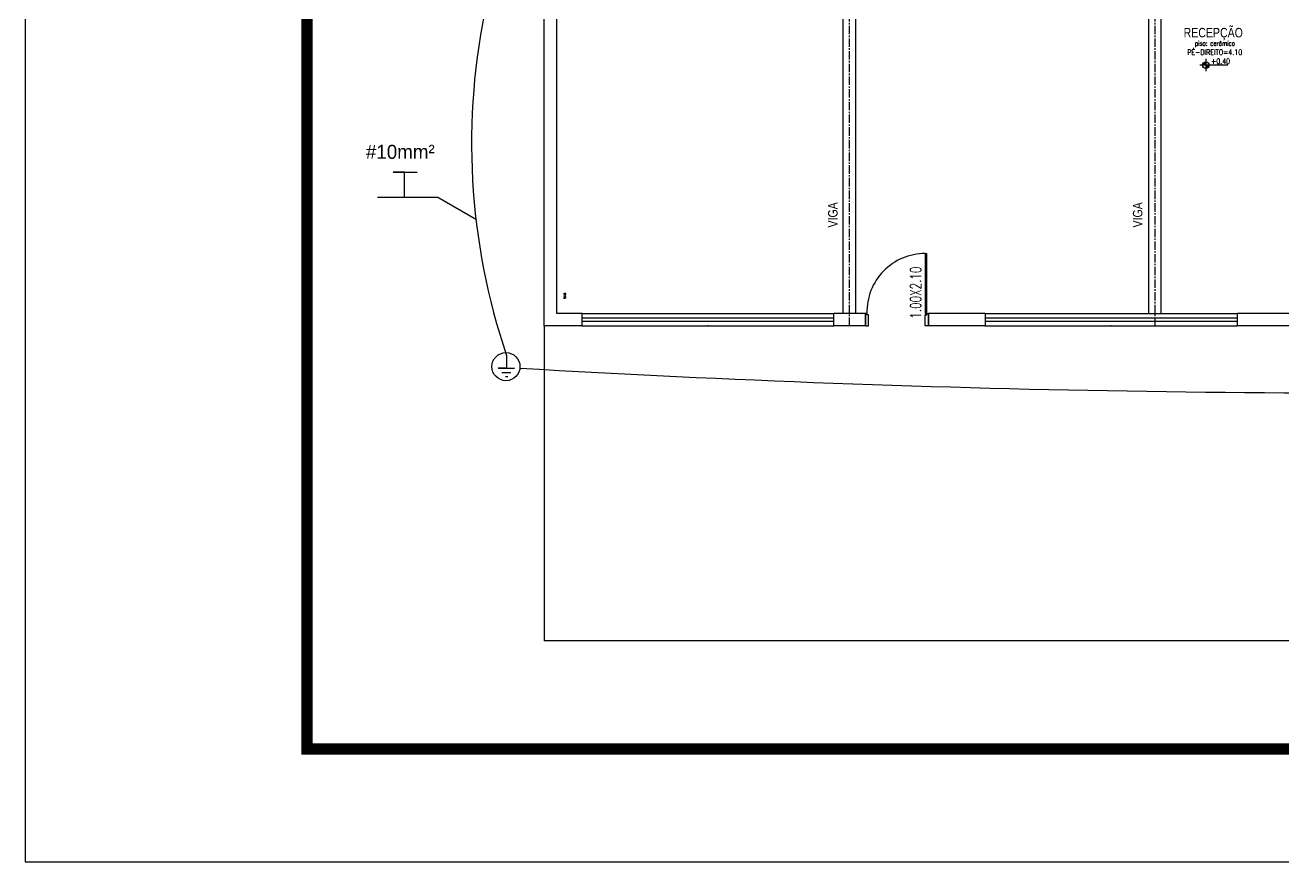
# Model space of a CAD drawing. Extents: x -4780 to 4154, y -1673 to 3208.
# Drawn here: x 104.8 to 216.4, y -515.4 to -441.2 of the extents above; entities that cross this region are included whole.
import ezdxf
from ezdxf.enums import TextEntityAlignment as Align

# ---------------------------------------------------------------- set-up
doc = ezdxf.new("R2010")
doc.units = 0
doc.header["$MEASUREMENT"] = 0
doc.header["$PDMODE"] = 34
doc.linetypes.add('CENTER2', pattern=[1.125, 0.75, -0.125, 0.125, -0.125])
for name, color, linetype in [('ARQ-FOLHA', 7, 'Continuous'), ('COTAS', 5, 'Continuous'), ('ELÉTRICO', 3, 'Continuous'), ('PENA01', 1, 'Continuous'), ('PENA02', 2, 'Continuous'), ('PENA025', 8, 'Continuous'), ('pena06', 4, 'Continuous'), ('VERMELHA', 10, 'Continuous')]:
    doc.layers.add(name, color=color, linetype=linetype)
doc.layers.add('TEXTO', color=5, linetype='Continuous', lineweight=9)
doc.styles.add('ARIAL', font='txt', dxfattribs={"height": 0.35277})
doc.styles.add('PADRÃO', font='', dxfattribs={"height": 0.2})
doc.styles.add('ROMANS', font='romand.shx', dxfattribs={"width": 0.8})
doc.styles.add('STYLE1', font='romand.shx', dxfattribs={"width": 0.8})
doc.styles.get('PADRÃO').set_extended_font_data('AvantGarde Bk BT')
doc.dimstyles.new('INTERNA', dxfattribs={"dimscale": 0, "dimtxt": 0.15, "dimasz": 0.1, "dimexe": 0.1, "dimexo": 0.16, "dimgap": 0.09, "dimtad": 1, "dimzin": 4, "dimdsep": 46, "dimtxsty": 'ROMANS', "dimblk1": 'OBLIQUE', "dimblk2": 'OBLIQUE', "dimsah": 1, "dimcen": 0.09, "dimse1": 1, "dimse2": 1, "dimsd1": 1, "dimsd2": 1, "dimclrd": 4, "dimclre": 4, "dimadec": 0, "dimazin": 0, "dimtfac": 0.666667, "dimtofl": 0, "dimtmove": 2, "dimatfit": 3, "dimldrblk": 'OBLIQUE', "dimfxl": 1, "dimtolj": 1, "dimtzin": 0, "dimarcsym": 0})

# ---------------------------------------------------------------- blocks, each defined once
blk = doc.blocks.new('FOLHA A3')
at = {"layer": 'ARQ-FOLHA'}
for p, q in [((0, 0), (0, -297)), ((0, -297), (420, -297))]:
    blk.add_line(p, q, dxfattribs=at)
at = {"layer": 'ARQ-FOLHA', "const_width": 1}
blk.add_lwpolyline([(410, -10), (25, -10), (25, -287), (410, -287), (410, -10)], dxfattribs=at)
blk = doc.blocks.new('*D484')
at = {"layer": 'DEFPOINTS', "color": 0, "linetype": 'Continuous', "transparency": 16777216}
for p in [(242.46, -465.94), (151.98, -466.78), (242.46, -466.78)]:
    blk.add_point(p, dxfattribs=at)
at = {"layer": 'COTAS', "color": 0, "linetype": 'Continuous', "transparency": 16777216, "insert": (240.56, -465.94), "char_height": 0.15, "attachment_point": 5, "style": 'ROMANS'}
blk.add_mtext('\\A1;90.48', dxfattribs=at)
blk = doc.blocks.new('_OBLIQUE')
at = {"color": 0, "linetype": 'ByBlock'}
blk.add_line((-0.5, -0.5), (0.5, 0.5), dxfattribs=at)
blk = doc.blocks.new('*D494')
at = {"layer": 'DEFPOINTS', "color": 0, "linetype": 'Continuous', "transparency": 16777216}
for p in [(151.98, -410.93), (151.98, -466.78), (152.69, -466.78)]:
    blk.add_point(p, dxfattribs=at)
at = {"layer": 'COTAS', "color": 0, "linetype": 'Continuous', "transparency": 16777216, "insert": (152.69, -465.22), "char_height": 0.15, "attachment_point": 5, "rotation": 90, "style": 'ROMANS'}
blk.add_mtext('\\A1;55.85', dxfattribs=at)

msp = doc.modelspace()

# ---------------------------------------------------------------- hatches: boundary and pattern name
at = {"layer": 'PENA01'}
h = msp.add_hatch(color=256, dxfattribs=at)
h.paths.add_polyline_path([(209.268, -444.758), (209.545, -444.758), (209.554, -444.749), (209.554, -444.472, 0.4142136)])
h.paths.add_polyline_path([(209.554, -444.758), (209.554, -445.043, 0.4142136), (209.84, -444.758)])
at = {"layer": 'VERMELHA'}
for points in [[(165.427, -467.869, 1), (165.303, -467.869, 1)], [(201.184, -467.869, 1), (201.061, -467.869, 1)], [(201.184, -467.869, 1), (201.061, -467.869, 1)]]:
    msp.add_hatch(color=256, dxfattribs=at).paths.add_polyline_path(points)

# ---------------------------------------------------------------- linework, layer by layer
at = {"layer": 'ELÉTRICO', "ltscale": 0.015}
for p, q in [((138.466, -454.245), (137.454, -454.245)), ((137.454, -454.245), (139.587, -454.245)), ((138.466, -456.462), (138.466, -454.245))]:
    msp.add_line(p, q, dxfattribs=at)
at = {"layer": 'ELÉTRICO'}
for p, q in [((136.07, -456.462), (141.413, -456.462)), ((141.413, -456.462), (144.848, -458.463)), ((147.527, -470.525), (147.527, -471.631)), ((147.527, -471.631), (146.774, -471.631)), ((146.774, -471.631), (147.527, -471.631)), ((147.527, -471.631), (147.527, -471.631)), ((147.527, -471.631), (148.221, -471.631)), ((147.116, -472.033), (147.895, -472.033)), ((147.434, -472.377), (147.635, -472.377))]:
    msp.add_line(p, q, dxfattribs=at)
msp.add_circle((147.466, -471.501), 1.246, dxfattribs=at)
for centre, radius, start, end in [((203.078, -451.684), 58.659, 167.65408, 198.73487), ((223.583, 800.392), 1274.225, 266.631167, 271.635551)]:
    msp.add_arc(centre, radius, start, end, dxfattribs=at)
at = {"layer": 'PENA01'}
for p, q in [((211.492, -444.758), (209.015, -444.758)), ((209.545, -444.758), (209.554, -444.749)), ((209.554, -444.214), (209.554, -445.302)), ((154.175, -466.775), (176.555, -466.775)), ((189.932, -466.775), (212.313, -466.775)), ((154.175, -467.892), (176.555, -467.892)), ((189.932, -467.892), (212.313, -467.892))]:
    msp.add_line(p, q, dxfattribs=at)
msp.add_circle((209.554, -444.758), 0.286, dxfattribs=at)
at = {"layer": 'PENA02', "linetype": 'CENTER2'}
for p, q in [((177.952, -467.892), (177.952, -409.808)), ((205.039, -467.892), (205.039, -409.808))]:
    msp.add_line(p, q, dxfattribs=at)
at = {"layer": 'PENA02'}
for p, q in [((177.393, -466.775), (177.393, -410.925)), ((178.51, -466.775), (178.51, -410.925)), ((204.48, -466.775), (204.48, -410.925)), ((205.597, -466.775), (205.597, -410.925)), ((184.654, -461.47), (184.654, -466.775)), ((184.654, -461.47), (184.793, -461.47)), ((184.793, -466.775), (184.793, -461.47)), ((154.175, -467.185), (176.555, -467.185)), ((179.348, -467.892), (179.348, -466.775)), ((179.488, -466.775), (179.348, -466.775)), ((179.348, -466.775), (179.348, -467.892)), ((179.488, -466.915), (179.488, -466.775)), ((179.627, -466.915), (179.488, -466.915)), ((179.627, -467.892), (179.627, -466.915)), ((184.654, -466.775), (184.793, -466.775)), ((184.654, -467.892), (184.654, -466.915)), ((184.654, -466.915), (184.793, -466.915)), ((184.793, -466.915), (184.793, -466.775)), ((184.793, -466.775), (184.933, -466.775)), ((184.933, -467.892), (184.933, -466.775)), ((184.933, -466.775), (184.933, -467.892)), ((189.932, -467.185), (212.313, -467.185)), ((150.865, -467.892), (150.865, -495.817)), ((154.175, -467.464), (176.555, -467.464)), ((179.348, -467.892), (179.627, -467.892)), ((184.933, -467.892), (184.654, -467.892)), ((189.932, -467.464), (212.313, -467.464)), ((290.489, -495.817), (150.865, -495.817))]:
    msp.add_line(p, q, dxfattribs=at)
msp.add_arc((184.654, -466.638), 5.168, 90, 181.5278, dxfattribs=at)
at = {"layer": 'pena06'}
for p, q in [((150.865, -467.892), (150.865, -409.808)), ((151.982, -466.775), (151.982, -410.925)), ((154.216, -466.775), (151.982, -466.775)), ((154.216, -467.892), (154.216, -466.775)), ((179.348, -466.775), (176.555, -466.775)), ((176.555, -467.892), (176.555, -466.775)), ((189.973, -466.775), (184.933, -466.775)), ((189.973, -466.775), (189.973, -467.892)), ((217.898, -466.775), (212.313, -466.775)), ((212.313, -466.775), (212.313, -467.892)), ((154.216, -467.892), (150.865, -467.892)), ((179.348, -467.892), (176.555, -467.892)), ((189.973, -467.892), (184.933, -467.892)), ((217.898, -467.892), (212.313, -467.892))]:
    msp.add_line(p, q, dxfattribs=at)

# ---------------------------------------------------------------- block references
at = {"layer": 'ARQ-FOLHA'}
msp.add_blockref('FOLHA A3', (104.82, -218.424), dxfattribs=at)

# ---------------------------------------------------------------- texts
at = {"layer": 'ELÉTRICO', "ltscale": 0.015, "insert": (135.046, -451.826), "char_height": 1.244, "attachment_point": 1, "style": 'PADRÃO'}
msp.add_mtext_dynamic_manual_height_columns('#10mm²', width=7.5444, gutter_width=155.494, heights=[0], dxfattribs=at)
at = {"layer": 'PENA025', "style": 'ARIAL', "width": 0.8}
msp.add_text('RECEPÇÃO', height=0.8377, dxfattribs=at).set_placement((210.205, -441.892), align=Align.MIDDLE)
for p in [(176.461, -458.042), (203.498, -458.042)]:
    msp.add_text('VIGA', height=0.8377, rotation=90, dxfattribs=at).set_placement(p, align=Align.MIDDLE)
at = {"layer": 'TEXTO', "style": 'STYLE1', "width": 0.7}
for s, height, p in [('piso: cerâmico', 0.41887, (208.572, -443.04)), ('+0.40', 0.4803, (210.01, -444.657))]:
    msp.add_text(s, height=height, dxfattribs=at).set_placement(p)
msp.add_text('PÉ-DIREITO=4.10', height=0.48031, dxfattribs=at).set_placement((210.337, -443.535), align=Align.MIDDLE)
msp.add_text('1.00X2.10', height=0.9606, rotation=90, dxfattribs=at).set_placement((183.815, -464.941), align=Align.MIDDLE)

# ---------------------------------------------------------------- dimensions: what is measured, and where the dimension line sits
at = {"layer": 'COTAS', "linetype": 'Continuous'}
dim = msp.add_linear_dim(base=(152.694, -466.775), p1=(151.982, -410.925), p2=(151.982, -466.775), angle=90, dimstyle='INTERNA', override={"dimscale": 1}, dxfattribs=at)
dim.commit()
dim.dimension.update_dxf_attribs({"geometry": '*D494', "text_midpoint": (152.694, -465.221), "dimtype": 160})
dim = msp.add_linear_dim(base=(242.458, -465.937), p1=(151.982, -466.775), p2=(242.458, -466.775), dimstyle='INTERNA', override={"dimscale": 1}, dxfattribs=at)
dim.commit()
dim.dimension.update_dxf_attribs({"geometry": '*D484', "text_midpoint": (240.559, -465.937), "dimtype": 160})

doc.saveas('drawing.dxf')
